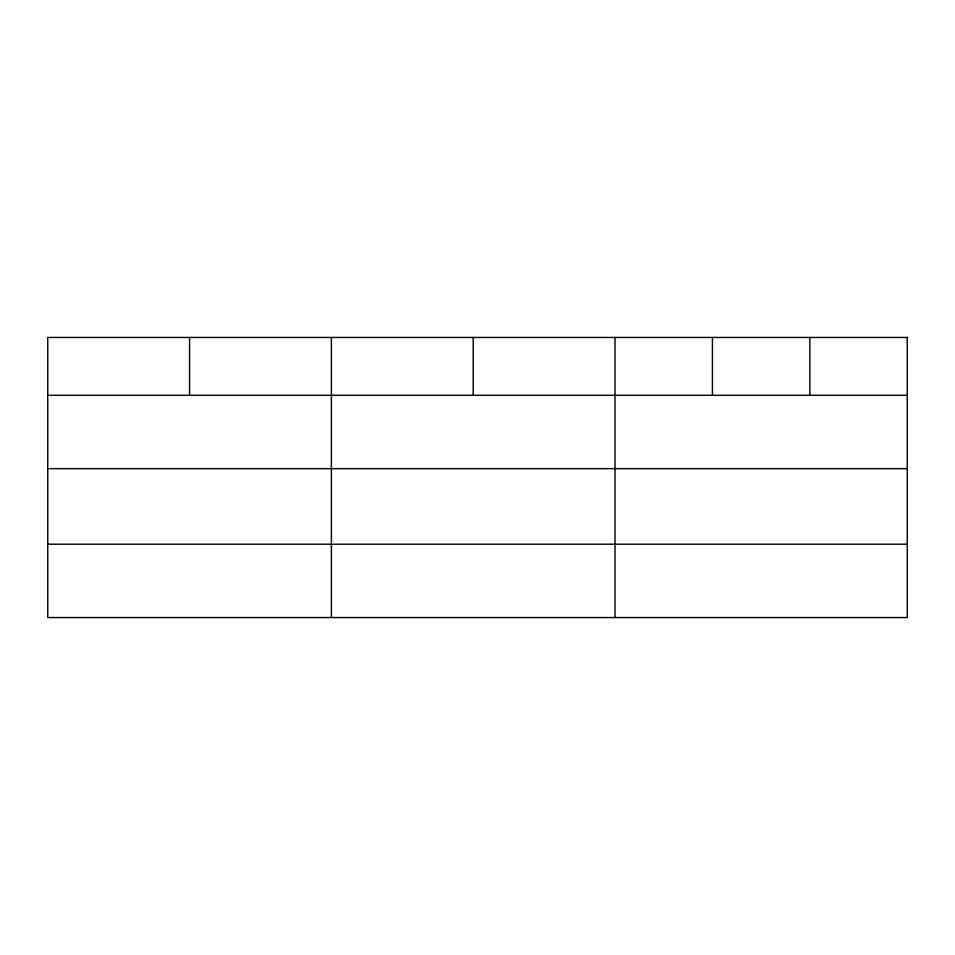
<?xml version="1.0" encoding="UTF-8"?>
<svg xmlns="http://www.w3.org/2000/svg" width="955" height="955" viewBox="0 0 955 955"><rect width="100%" height="100%" fill="white"/><g stroke="black" fill="none" stroke-linecap="round" stroke-linejoin="round"><path stroke-width="1.43" d="M47.75 395.31L907.25 395.31M47.75 468.642L907.25 468.642M47.75 544.207L907.25 544.207M809.84 337.449L809.84 395.31M712.43 337.449L712.43 395.31M615.02 337.449L615.02 617.551M473.202 337.449L473.202 395.31M331.385 337.449L331.385 617.551M189.568 337.449L189.568 395.31M907.25 337.449L47.75 337.449L47.75 617.551L907.25 617.551L907.25 337.449"/></g></svg>
